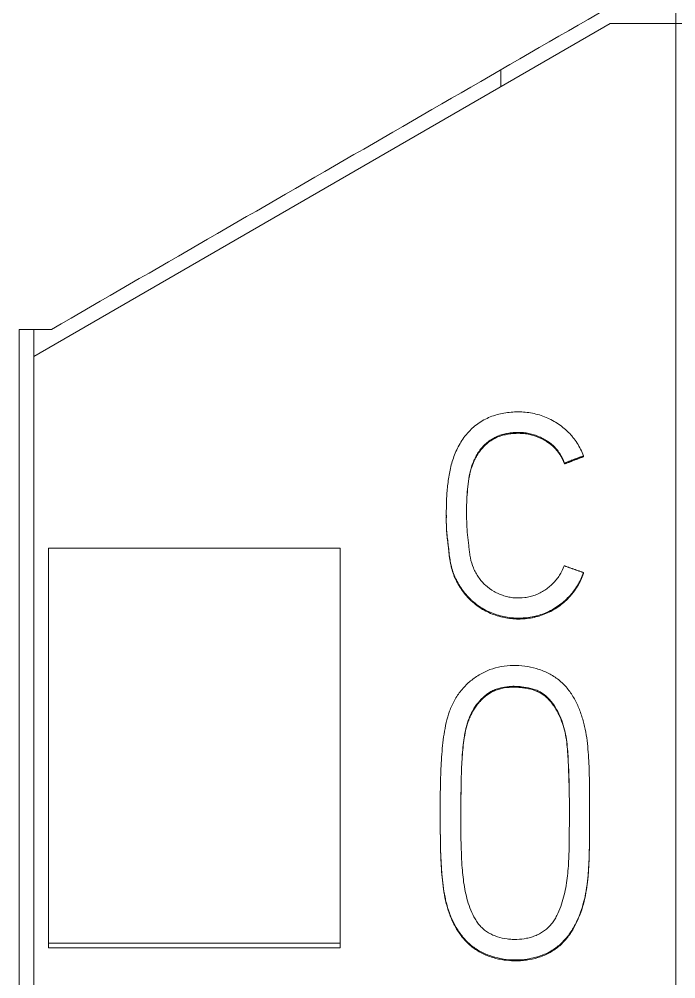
# Model space of a CAD drawing. Header units: millimetres. Extents: x 1359 to 3577, y 1336 to 3557.
# Drawn here: x 2641.47 to 2645.97, y 3034.69 to 3041.27 of the extents above; entities that cross this region are included whole.
import ezdxf

# ---------------------------------------------------------------- set-up
doc = ezdxf.new("R2010")
doc.units = ezdxf.units.MM
doc.layers.add('000-PI-Oprema', color=30, linetype='Continuous', lineweight=5)

msp = doc.modelspace()

# ---------------------------------------------------------------- linework, layer by layer
at = {"layer": '000-PI-Oprema', "color": 0, "linetype": 'ByBlock', "lineweight": 0}
for p, q in [((2645.9713, 3041.5175), (2645.9713, 3041.2368)), ((2645.9713, 3041.5175), (2645.9713, 3041.2368)), ((2641.5713, 3038.9563), (2645.5213, 3041.2368)), ((2645.9713, 3041.2368), (2645.5213, 3041.2368)), ((2645.9713, 3041.2368), (2645.9713, 2927.8187)), ((2645.9713, 3041.2368), (2645.9713, 2927.8187)), ((2646.4213, 3041.2368), (2645.9713, 3041.2368)), ((2644.7713, 3040.8038), (2644.7713, 3040.9208)), ((2641.4713, 3039.142), (2641.693, 3039.142)), ((2641.693, 3039.142), (2641.4713, 3039.142)), ((2641.5713, 3039.142), (2641.5713, 3038.9563)), ((2641.5713, 2930.1412), (2641.5713, 3038.9563)), ((2645.3389, 3038.276), (2645.3389, 3038.2698)), ((2645.2086, 3038.2263), (2645.2086, 3038.2201)), ((2644.3985, 3037.8972), (2644.3985, 3037.891)), ((2641.6713, 3034.9388), (2641.6713, 3037.6425)), ((2641.6713, 3037.6425), (2643.6713, 3037.6425)), ((2643.6713, 3034.9388), (2643.6713, 3037.6425)), ((2645.3389, 3037.4758), (2645.3389, 3037.4696)), ((2644.3565, 3035.843), (2644.3565, 3035.8368)), ((2645.3804, 3035.795), (2645.3804, 3035.8012)), ((2641.6713, 3034.9048), (2641.6713, 3034.9388)), ((2641.6713, 3034.9388), (2643.6713, 3034.9388)), ((2641.6713, 3034.9048), (2643.6713, 3034.9048)), ((2643.6713, 3034.9048), (2643.6713, 3034.9388))]:
    msp.add_line(p, q, dxfattribs=at)
msp.add_open_spline([(2645.9713, 3041.6121), (2644.5452, 3040.7888), (2643.1192, 3039.9654), (2641.693, 3039.142)], degree=3, dxfattribs=at)
for points, knots in [([(2641.4713, 2929.8557), (2641.4713, 2933.1965), (2641.4713, 2941.1615), (2641.4713, 2953.801), (2641.4713, 2969.2875), (2641.4713, 2983.5816), (2641.4713, 2997.7915), (2641.4713, 3012.3581), (2641.4713, 3026.5281), (2641.4713, 3036.0981), (2641.4713, 3039.142)], [0, 0, 0, 0, 0.091483, 0.21812, 0.346206, 0.515858, 0.610111, 0.736264, 0.916066, 1, 1, 1, 1]), ([(2645.3389, 3038.276), (2645.3271, 3038.3065), (2645.3124, 3038.3354), (2645.2861, 3038.3762), (2645.2766, 3038.3894), (2645.2612, 3038.4085), (2645.2558, 3038.4148), (2645.2449, 3038.4269), (2645.2393, 3038.4328), (2645.2104, 3038.4614), (2645.185, 3038.4815), (2645.1439, 3038.508), (2645.1296, 3038.5163), (2645.1006, 3038.5312), (2645.0857, 3038.5378), (2645.0555, 3038.5496), (2645.04, 3038.5547), (2645.0086, 3038.5633), (2644.9925, 3038.5669), (2644.944, 3038.5751), (2644.9116, 3038.5774), (2644.8628, 3038.5762), (2644.8464, 3038.5751), (2644.8138, 3038.5714), (2644.7976, 3038.569), (2644.7657, 3038.5628), (2644.7499, 3038.559), (2644.7189, 3038.5497), (2644.7036, 3038.5441), (2644.6737, 3038.531), (2644.6589, 3038.5234), (2644.6308, 3038.5067), (2644.6173, 3038.4975), (2644.5916, 3038.4779), (2644.5792, 3038.4674), (2644.5616, 3038.4505), (2644.5559, 3038.4447), (2644.5447, 3038.4327), (2644.5393, 3038.4265), (2644.5132, 3038.3948), (2644.4956, 3038.3674), (2644.473, 3038.324), (2644.4661, 3038.3091), (2644.4536, 3038.2789), (2644.448, 3038.2637), (2644.4331, 3038.2175), (2644.4256, 3038.186), (2644.4167, 3038.1383), (2644.4141, 3038.1223), (2644.4095, 3038.0901), (2644.4076, 3038.0739), (2644.4025, 3038.0255), (2644.4004, 3037.9932), (2644.3989, 3037.9449), (2644.3987, 3037.9288), (2644.3985, 3037.8966), (2644.3986, 3037.8805), (2644.3986, 3037.8483), (2644.3985, 3037.8322), (2644.3986, 3037.8), (2644.399, 3037.7839), (2644.4013, 3037.7517), (2644.403, 3037.7357), (2644.4068, 3037.7036), (2644.4089, 3037.6875), (2644.4128, 3037.6554), (2644.4145, 3037.6394), (2644.4177, 3037.6073), (2644.4195, 3037.5912), (2644.4242, 3037.5591), (2644.4271, 3037.5432), (2644.4343, 3037.5118), (2644.4387, 3037.4964), (2644.4491, 3037.466), (2644.4551, 3037.4511), (2644.4687, 3037.4218), (2644.4764, 3037.4073), (2644.493, 3037.3796), (2644.502, 3037.3662), (2644.521, 3037.3402), (2644.5311, 3037.3277), (2644.5474, 3037.3098), (2644.553, 3037.3039), (2644.5646, 3037.2925), (2644.5706, 3037.2869), (2644.5889, 3037.2707), (2644.6017, 3037.2607), (2644.6412, 3037.2328), (2644.6693, 3037.2168), (2644.7144, 3037.1976), (2644.7298, 3037.1919), (2644.7608, 3037.1822), (2644.7765, 3037.1781), (2644.8082, 3037.1714), (2644.8243, 3037.1687), (2644.8486, 3037.166), (2644.8568, 3037.1653), (2644.8731, 3037.1644), (2644.8813, 3037.1641), (2644.922, 3037.1637), (2644.9542, 3037.1665), (2644.9941, 3037.174), (2645.0021, 3037.1758), (2645.018, 3037.1796), (2645.0259, 3037.1818), (2645.0494, 3037.1888), (2645.0647, 3037.1943), (2645.1094, 3037.2131), (2645.1377, 3037.2288), (2645.178, 3037.2568), (2645.1909, 3037.2668), (2645.2155, 3037.2878), (2645.2389, 3037.3101), (2645.2598, 3037.3348), (2645.2795, 3037.3607), (2645.2887, 3037.3743), (2645.3139, 3037.4159), (2645.3279, 3037.4451), (2645.3389, 3037.4758)], [0, 0, 0, 0, 0.03125, 0.03125, 0.046875, 0.046875, 0.054687, 0.054687, 0.0625, 0.0625, 0.09375, 0.09375, 0.109375, 0.109375, 0.125, 0.125, 0.140625, 0.140625, 0.15625, 0.15625, 0.1875, 0.1875, 0.203125, 0.203125, 0.21875, 0.21875, 0.234375, 0.234375, 0.25, 0.25, 0.265625, 0.265625, 0.28125, 0.28125, 0.296875, 0.296875, 0.304687, 0.304687, 0.3125, 0.3125, 0.34375, 0.34375, 0.359375, 0.359375, 0.375, 0.375, 0.40625, 0.40625, 0.421875, 0.421875, 0.4375, 0.4375, 0.46875, 0.46875, 0.484375, 0.484375, 0.5, 0.5, 0.515625, 0.515625, 0.53125, 0.53125, 0.546875, 0.546875, 0.5625, 0.5625, 0.578125, 0.578125, 0.59375, 0.59375, 0.609375, 0.609375, 0.625, 0.625, 0.640625, 0.640625, 0.65625, 0.65625, 0.671875, 0.671875, 0.6875, 0.6875, 0.695313, 0.695313, 0.703125, 0.703125, 0.71875, 0.71875, 0.75, 0.75, 0.765625, 0.765625, 0.78125, 0.78125, 0.796875, 0.796875, 0.804688, 0.804688, 0.8125, 0.8125, 0.84375, 0.84375, 0.851563, 0.851563, 0.859375, 0.859375, 0.875, 0.875, 0.90625, 0.90625, 0.921875, 0.921875, 0.9375, 0.953125, 0.953125, 0.96875, 0.96875, 1, 1, 1, 1]), ([(2645.2058, 3037.5227), (2645.1976, 3037.4997), (2645.187, 3037.478), (2645.1678, 3037.4474), (2645.1608, 3037.4375), (2645.1456, 3037.4183), (2645.1375, 3037.4092), (2645.1119, 3037.3836), (2645.093, 3037.3684), (2645.0623, 3037.3484), (2645.0517, 3037.3423), (2645.0301, 3037.3314), (2645.019, 3037.3265), (2644.9964, 3037.3181), (2644.9848, 3037.3145), (2644.9611, 3037.3086), (2644.949, 3037.3064), (2644.9129, 3037.3017), (2644.8886, 3037.3011), (2644.8521, 3037.3043), (2644.8399, 3037.3061), (2644.8161, 3037.3109), (2644.8044, 3037.3139), (2644.7813, 3037.3211), (2644.7699, 3037.3253), (2644.7475, 3037.335), (2644.7365, 3037.3405), (2644.7049, 3037.3587), (2644.6853, 3037.3728), (2644.6584, 3037.3973), (2644.6498, 3037.4061), (2644.6339, 3037.4244), (2644.6266, 3037.434), (2644.6128, 3037.4538), (2644.6063, 3037.4641), (2644.5946, 3037.4852), (2644.5892, 3037.4963), (2644.575, 3037.5297), (2644.5682, 3037.5528), (2644.5612, 3037.5883), (2644.5594, 3037.6004), (2644.5563, 3037.6245), (2644.5551, 3037.6365), (2644.5525, 3037.6606), (2644.5511, 3037.6727), (2644.5481, 3037.6968), (2644.5464, 3037.7088), (2644.5435, 3037.7329), (2644.5424, 3037.745), (2644.5408, 3037.7692), (2644.5403, 3037.7813), (2644.5391, 3037.8056), (2644.5385, 3037.8177), (2644.5377, 3037.842), (2644.5375, 3037.8542), (2644.5372, 3037.8906), (2644.5372, 3037.9149), (2644.5382, 3037.9634), (2644.5393, 3037.9877), (2644.5426, 3038.0362), (2644.5446, 3038.0604), (2644.5504, 3038.1087), (2644.554, 3038.1327), (2644.5646, 3038.1798), (2644.5716, 3038.203), (2644.5849, 3038.237), (2644.5898, 3038.2483), (2644.6006, 3038.2701), (2644.6123, 3038.2914), (2644.6261, 3038.3113), (2644.6413, 3038.3304), (2644.6495, 3038.3396), (2644.6755, 3038.3655), (2644.6945, 3038.3806), (2644.7207, 3038.3962), (2644.726, 3038.3992), (2644.737, 3038.4047), (2644.7427, 3038.4074), (2644.7597, 3038.4145), (2644.7712, 3038.4185), (2644.7948, 3038.425), (2644.8067, 3038.4276), (2644.831, 3038.4317), (2644.8433, 3038.4333), (2644.8799, 3038.4365), (2644.9042, 3038.4368), (2644.9407, 3038.4334), (2644.9528, 3038.4316), (2644.9771, 3038.4264), (2644.9889, 3038.4231), (2645.0122, 3038.4154), (2645.0236, 3038.411), (2645.0461, 3038.4013), (2645.0571, 3038.396), (2645.0786, 3038.3841), (2645.0892, 3038.3776), (2645.1094, 3038.3636), (2645.119, 3038.356), (2645.1371, 3038.3397), (2645.1456, 3038.3308), (2645.1614, 3038.312), (2645.1688, 3038.302), (2645.1888, 3038.2712), (2645.1997, 3038.2494), (2645.2086, 3038.2263)], [0, 0, 0, 0, 0.03125, 0.03125, 0.046875, 0.046875, 0.0625, 0.0625, 0.09375, 0.09375, 0.109375, 0.109375, 0.125, 0.125, 0.140625, 0.140625, 0.15625, 0.15625, 0.1875, 0.1875, 0.203125, 0.203125, 0.21875, 0.21875, 0.234375, 0.234375, 0.25, 0.25, 0.28125, 0.28125, 0.296875, 0.296875, 0.3125, 0.3125, 0.328125, 0.328125, 0.34375, 0.34375, 0.375, 0.375, 0.390625, 0.390625, 0.40625, 0.40625, 0.421875, 0.421875, 0.4375, 0.4375, 0.453125, 0.453125, 0.46875, 0.46875, 0.484375, 0.484375, 0.5, 0.5, 0.53125, 0.53125, 0.5625, 0.5625, 0.59375, 0.59375, 0.625, 0.625, 0.65625, 0.65625, 0.671875, 0.671875, 0.6875, 0.703125, 0.703125, 0.71875, 0.71875, 0.75, 0.75, 0.757812, 0.757812, 0.765625, 0.765625, 0.78125, 0.78125, 0.796875, 0.796875, 0.8125, 0.8125, 0.84375, 0.84375, 0.859375, 0.859375, 0.875, 0.875, 0.890625, 0.890625, 0.90625, 0.90625, 0.921875, 0.921875, 0.9375, 0.9375, 0.953125, 0.953125, 0.96875, 0.96875, 1, 1, 1, 1]), ([(2645.2086, 3038.2201), (2645.1998, 3038.243), (2645.189, 3038.2647), (2645.1692, 3038.2952), (2645.162, 3038.3051), (2645.1462, 3038.3239), (2645.1378, 3038.3328), (2645.111, 3038.3572), (2645.091, 3038.371), (2645.0481, 3038.3948), (2645.0258, 3038.4045), (2644.9914, 3038.4162), (2644.9798, 3038.4195), (2644.9559, 3038.4249), (2644.9437, 3038.4268), (2644.9193, 3038.4293), (2644.9071, 3038.4299), (2644.8827, 3038.4299), (2644.8705, 3038.4294), (2644.8462, 3038.4274), (2644.834, 3038.4259), (2644.8097, 3038.422), (2644.7978, 3038.4195), (2644.7742, 3038.4133), (2644.7627, 3038.4095), (2644.7401, 3038.4002), (2644.7289, 3038.3948), (2644.6971, 3038.3763), (2644.678, 3038.3614), (2644.6518, 3038.3358), (2644.6434, 3038.3267), (2644.6281, 3038.3078), (2644.6211, 3038.2979), (2644.6081, 3038.2774), (2644.6021, 3038.2668), (2644.5911, 3038.245), (2644.5862, 3038.2338), (2644.5727, 3038.2001), (2644.5656, 3038.177), (2644.5547, 3038.13), (2644.5508, 3038.1059), (2644.545, 3038.0577), (2644.5429, 3038.0336), (2644.5395, 3037.9854), (2644.5384, 3037.9613), (2644.5374, 3037.9214), (2644.5373, 3037.9056), (2644.5373, 3037.8898)], [0, 0, 0, 0, 0.063877, 0.063877, 0.095816, 0.095816, 0.127755, 0.127755, 0.191632, 0.191632, 0.255509, 0.255509, 0.287448, 0.287448, 0.319387, 0.319387, 0.351325, 0.351325, 0.383264, 0.383264, 0.415203, 0.415203, 0.447141, 0.447141, 0.47908, 0.47908, 0.511019, 0.511019, 0.574896, 0.574896, 0.606835, 0.606835, 0.638774, 0.638774, 0.670712, 0.670712, 0.702651, 0.702651, 0.766528, 0.766528, 0.830406, 0.830406, 0.894283, 0.894283, 0.95816, 0.95816, 1, 1, 1, 1]), ([(2645.3389, 3037.4696), (2645.3279, 3037.439), (2645.314, 3037.41), (2645.2891, 3037.3687), (2645.28, 3037.3553), (2645.2653, 3037.3359), (2645.2603, 3037.3295), (2645.2498, 3037.3171), (2645.2444, 3037.311), (2645.2167, 3037.2816), (2645.1923, 3037.2607), (2645.1525, 3037.2329), (2645.1386, 3037.2241), (2645.1102, 3037.2083), (2645.0957, 3037.2012), (2645.066, 3037.1886), (2645.0509, 3037.1831), (2645.0199, 3037.1737), (2645.0041, 3037.1698), (2644.956, 3037.1605), (2644.9237, 3037.1577), (2644.8752, 3037.1579), (2644.859, 3037.1588), (2644.8264, 3037.1622), (2644.8104, 3037.1648), (2644.7629, 3037.1747), (2644.732, 3037.1841), (2644.687, 3037.203), (2644.6723, 3037.2102), (2644.6439, 3037.2259), (2644.6303, 3037.2344), (2644.6039, 3037.2528), (2644.5849, 3037.2676), (2644.567, 3037.284), (2644.5553, 3037.2953), (2644.5496, 3037.3012), (2644.5331, 3037.3192), (2644.5229, 3037.3317), (2644.5036, 3037.3576), (2644.4946, 3037.3709), (2644.4779, 3037.3985), (2644.4702, 3037.4128), (2644.4562, 3037.4422), (2644.4501, 3037.4572), (2644.4395, 3037.4875), (2644.4351, 3037.5029), (2644.4276, 3037.5342), (2644.4247, 3037.55), (2644.4199, 3037.582), (2644.4181, 3037.5981), (2644.4148, 3037.6303), (2644.4131, 3037.6463), (2644.4093, 3037.6785), (2644.4071, 3037.6946), (2644.4033, 3037.7267), (2644.4015, 3037.7428), (2644.3991, 3037.775), (2644.3987, 3037.7911), (2644.3985, 3037.8233), (2644.3986, 3037.8395), (2644.3986, 3037.8675), (2644.3985, 3037.8794), (2644.3985, 3037.8913)], [0, 0, 0, 0, 0.061089, 0.061089, 0.091634, 0.091634, 0.106906, 0.106906, 0.122178, 0.122178, 0.183268, 0.183268, 0.213812, 0.213812, 0.244357, 0.244357, 0.274901, 0.274901, 0.305446, 0.305446, 0.366535, 0.366535, 0.39708, 0.39708, 0.427625, 0.427625, 0.488714, 0.488714, 0.519258, 0.519258, 0.549803, 0.549803, 0.580348, 0.59562, 0.59562, 0.610892, 0.610892, 0.641437, 0.641437, 0.671981, 0.671981, 0.702526, 0.702526, 0.733071, 0.733071, 0.763615, 0.763615, 0.79416, 0.79416, 0.824704, 0.824704, 0.855249, 0.855249, 0.885794, 0.885794, 0.916338, 0.916338, 0.946883, 0.946883, 0.977428, 0.977428, 1, 1, 1, 1]), ([(2644.6976, 3036.8111), (2644.7231, 3036.8206), (2644.7491, 3036.8276), (2644.8019, 3036.8371), (2644.8287, 3036.8397), (2644.8831, 3036.8405), (2644.9101, 3036.8388), (2644.9633, 3036.8314), (2644.9897, 3036.8258), (2645.0418, 3036.8105), (2645.0671, 3036.8011), (2645.1035, 3036.7837), (2645.1153, 3036.7774), (2645.1385, 3036.7635), (2645.1498, 3036.7559), (2645.1822, 3036.7314), (2645.2016, 3036.713), (2645.2279, 3036.6827), (2645.2362, 3036.6722), (2645.252, 3036.6503), (2645.2594, 3036.639), (2645.2803, 3036.6046), (2645.2924, 3036.5808), (2645.3135, 3036.5318), (2645.3227, 3036.5067), (2645.3344, 3036.4682), (2645.338, 3036.4552), (2645.3446, 3036.4293), (2645.3534, 3036.3903), (2645.3682, 3036.299), (2645.3733, 3036.2201), (2645.3779, 3036.1147), (2645.3791, 3036.0619), (2645.3803, 3035.9563), (2645.3804, 3035.9034), (2645.3805, 3035.7977), (2645.3805, 3035.692), (2645.379, 3035.5864), (2645.3757, 3035.4809), (2645.3732, 3035.4282), (2645.3621, 3035.3232), (2645.3535, 3035.2709), (2645.3362, 3035.206), (2645.3325, 3035.193), (2645.3243, 3035.1673), (2645.3199, 3035.1546), (2645.3058, 3035.1168), (2645.2951, 3035.0922), (2645.2766, 3035.0563), (2645.27, 3035.0444), (2645.256, 3035.0213), (2645.2486, 3035.0101), (2645.2252, 3034.9774), (2645.2079, 3034.9571), (2645.1788, 3034.9293), (2645.1686, 3034.9206), (2645.1469, 3034.904), (2645.1357, 3034.8963), (2645.1011, 3034.8752), (2645.0769, 3034.8635), (2645.0388, 3034.8493), (2645.0258, 3034.845), (2644.9996, 3034.8378), (2644.9864, 3034.8347), (2644.9466, 3034.8271), (2644.9198, 3034.8242), (2644.8658, 3034.8222), (2644.8383, 3034.8232), (2644.7846, 3034.8292), (2644.7581, 3034.8341), (2644.7191, 3034.8447), (2644.7062, 3034.8487), (2644.6806, 3034.858), (2644.6679, 3034.8632), (2644.6311, 3034.8803), (2644.6078, 3034.8939), (2644.575, 3034.9178), (2644.5644, 3034.9264), (2644.5443, 3034.9447), (2644.5347, 3034.9543), (2644.5075, 3034.9842), (2644.4912, 3035.0058), (2644.4693, 3035.0401), (2644.4624, 3035.0518), (2644.4496, 3035.0756), (2644.4437, 3035.0876), (2644.4271, 3035.1242), (2644.4177, 3035.1493), (2644.4057, 3035.1878), (2644.4021, 3035.2008), (2644.3954, 3035.227), (2644.3924, 3035.2402), (2644.3842, 3035.2797), (2644.3799, 3035.3061), (2644.362, 3035.4385), (2644.3594, 3035.5451), (2644.3572, 3035.7051), (2644.3567, 3035.7584), (2644.3564, 3035.8652), (2644.3566, 3035.9186), (2644.358, 3036.0252), (2644.3592, 3036.0785), (2644.3639, 3036.1848), (2644.3676, 3036.2379), (2644.3785, 3036.3436), (2644.3856, 3036.3962), (2644.4039, 3036.4745), (2644.4113, 3036.5005), (2644.4252, 3036.5391), (2644.4303, 3036.5519), (2644.4414, 3036.5767), (2644.4475, 3036.5889), (2644.4672, 3036.6245), (2644.4824, 3036.6471), (2644.5085, 3036.6791), (2644.5177, 3036.6893), (2644.5367, 3036.7089), (2644.5466, 3036.7183), (2644.5774, 3036.745), (2644.5995, 3036.7611), (2644.635, 3036.7824), (2644.6472, 3036.7889), (2644.6658, 3036.7979), (2644.6752, 3036.8022), (2644.6847, 3036.8061), (2644.6911, 3036.8087), (2644.6944, 3036.81), (2644.6976, 3036.8111)], [0, 0, 0, 0, 0.015625, 0.015625, 0.03125, 0.03125, 0.046875, 0.046875, 0.0625, 0.0625, 0.078125, 0.078125, 0.085938, 0.085938, 0.09375, 0.09375, 0.109375, 0.109375, 0.117188, 0.117188, 0.125, 0.125, 0.140625, 0.140625, 0.15625, 0.15625, 0.164063, 0.164063, 0.171875, 0.1875, 0.21875, 0.21875, 0.25, 0.25, 0.28125, 0.28125, 0.3125, 0.34375, 0.34375, 0.375, 0.375, 0.40625, 0.40625, 0.414063, 0.414063, 0.421875, 0.421875, 0.4375, 0.4375, 0.445313, 0.445313, 0.453125, 0.453125, 0.46875, 0.46875, 0.476563, 0.476563, 0.484375, 0.484375, 0.5, 0.5, 0.507813, 0.507813, 0.515625, 0.515625, 0.53125, 0.53125, 0.546875, 0.546875, 0.5625, 0.5625, 0.570313, 0.570313, 0.578125, 0.578125, 0.59375, 0.59375, 0.601563, 0.601563, 0.609375, 0.609375, 0.625, 0.625, 0.632813, 0.632813, 0.640625, 0.640625, 0.65625, 0.65625, 0.664063, 0.664063, 0.671875, 0.671875, 0.6875, 0.6875, 0.75, 0.75, 0.78125, 0.78125, 0.8125, 0.8125, 0.84375, 0.84375, 0.875, 0.875, 0.90625, 0.90625, 0.921875, 0.921875, 0.929688, 0.929688, 0.9375, 0.9375, 0.953125, 0.953125, 0.960938, 0.960938, 0.96875, 0.96875, 0.984375, 0.984375, 0.992188, 0.992188, 0.996094, 0.998047, 0.998047, 1, 1, 1, 1]), ([(2645.0406, 3036.6588), (2645.0605, 3036.6479), (2645.0782, 3036.6343), (2645.1101, 3036.6032), (2645.1245, 3036.5855), (2645.1496, 3036.5486), (2645.1605, 3036.5292), (2645.1797, 3036.489), (2645.1881, 3036.4681), (2645.2093, 3036.4046), (2645.2181, 3036.3613), (2645.2267, 3036.2953), (2645.2287, 3036.2731), (2645.232, 3036.2287), (2645.2331, 3036.2064), (2645.2384, 3036.0952), (2645.241, 3036.0062), (2645.2425, 3035.8282), (2645.2416, 3035.7391), (2645.2401, 3035.6055), (2645.2392, 3035.5387), (2645.2354, 3035.4719), (2645.2319, 3035.4275), (2645.2297, 3035.4053), (2645.2213, 3035.3391), (2645.2133, 3035.2955), (2645.1967, 3035.231), (2645.1903, 3035.2097), (2645.1752, 3035.1675), (2645.1665, 3035.1469), (2645.151, 3035.1172), (2645.1455, 3035.1075), (2645.1334, 3035.0886), (2645.1269, 3035.0794), (2645.106, 3035.0531), (2645.0901, 3035.0374), (2645.063, 3035.0172), (2645.0534, 3035.0111), (2645.0339, 3035.0002), (2645.0238, 3034.9953), (2645.0032, 3034.9866), (2644.9925, 3034.9828), (2644.9709, 3034.9763), (2644.96, 3034.9736), (2644.9272, 3034.9669), (2644.905, 3034.9644), (2644.8713, 3034.9633), (2644.86, 3034.9634), (2644.8375, 3034.9645), (2644.8264, 3034.9655), (2644.7932, 3034.9699), (2644.7713, 3034.9745), (2644.7392, 3034.9848), (2644.7286, 3034.9888), (2644.708, 3034.9979), (2644.6881, 3035.0081), (2644.6695, 3035.0206), (2644.6516, 3035.0345), (2644.6433, 3035.0421), (2644.6278, 3035.0581), (2644.6206, 3035.0667), (2644.6073, 3035.0846), (2644.601, 3035.094), (2644.5838, 3035.1229), (2644.5743, 3035.143), (2644.5577, 3035.1842), (2644.5507, 3035.2053), (2644.5383, 3035.2483), (2644.533, 3035.2699), (2644.524, 3035.3132), (2644.513, 3035.3783), (2644.5075, 3035.4437), (2644.4994, 3035.5749), (2644.4982, 3035.6627), (2644.4981, 3035.7945), (2644.4984, 3035.8384), (2644.4988, 3035.9263), (2644.499, 3035.9702), (2644.5003, 3036.0581), (2644.5013, 3036.102), (2644.5053, 3036.1898), (2644.5082, 3036.2337), (2644.5167, 3036.3212), (2644.5224, 3036.3648), (2644.5352, 3036.4183), (2644.5381, 3036.429), (2644.5444, 3036.4501), (2644.5479, 3036.4604), (2644.5594, 3036.4912), (2644.5685, 3036.511), (2644.5901, 3036.5493), (2644.6026, 3036.5678), (2644.6303, 3036.6019), (2644.6456, 3036.6177), (2644.6712, 3036.639), (2644.6801, 3036.6457), (2644.6986, 3036.6578), (2644.7082, 3036.6633), (2644.728, 3036.6729), (2644.7383, 3036.677), (2644.7595, 3036.6841), (2644.7702, 3036.687), (2644.8026, 3036.6939), (2644.8245, 3036.6962), (2644.8578, 3036.6971), (2644.869, 3036.697), (2644.8911, 3036.696), (2644.9021, 3036.6952), (2644.9351, 3036.6918), (2644.9569, 3036.6884), (2644.9891, 3036.6801), (2644.9998, 3036.6767), (2645.0154, 3036.6708), (2645.0231, 3036.6676), (2645.0307, 3036.664), (2645.0357, 3036.6615), (2645.0381, 3036.6602), (2645.0406, 3036.6588)], [0, 0, 0, 0, 0.015625, 0.015625, 0.03125, 0.03125, 0.046875, 0.046875, 0.0625, 0.0625, 0.09375, 0.09375, 0.109375, 0.109375, 0.125, 0.125, 0.1875, 0.1875, 0.25, 0.25, 0.28125, 0.296875, 0.296875, 0.3125, 0.3125, 0.34375, 0.34375, 0.359375, 0.359375, 0.375, 0.375, 0.382813, 0.382813, 0.390625, 0.390625, 0.40625, 0.40625, 0.414063, 0.414063, 0.421875, 0.421875, 0.429688, 0.429688, 0.4375, 0.4375, 0.453125, 0.453125, 0.460938, 0.460938, 0.46875, 0.46875, 0.484375, 0.484375, 0.492188, 0.492188, 0.5, 0.507813, 0.507813, 0.515625, 0.515625, 0.523438, 0.523438, 0.53125, 0.53125, 0.546875, 0.546875, 0.5625, 0.5625, 0.578125, 0.578125, 0.59375, 0.625, 0.625, 0.6875, 0.6875, 0.71875, 0.71875, 0.75, 0.75, 0.78125, 0.78125, 0.8125, 0.8125, 0.84375, 0.84375, 0.851562, 0.851562, 0.859375, 0.859375, 0.875, 0.875, 0.890625, 0.890625, 0.90625, 0.90625, 0.914062, 0.914062, 0.921875, 0.921875, 0.929687, 0.929687, 0.9375, 0.9375, 0.953125, 0.953125, 0.960937, 0.960937, 0.96875, 0.96875, 0.984375, 0.984375, 0.992187, 0.992187, 0.996094, 0.998047, 0.998047, 1, 1, 1, 1]), ([(2645.0406, 3036.6527), (2645.0207, 3036.6636), (2644.9998, 3036.6711), (2644.9675, 3036.6795), (2644.9566, 3036.6817), (2644.9346, 3036.6854), (2644.9234, 3036.6869), (2644.8899, 3036.6902), (2644.8677, 3036.6913), (2644.8233, 3036.6899), (2644.8012, 3036.6875), (2644.7681, 3036.6803), (2644.7572, 3036.6773), (2644.736, 3036.67), (2644.7257, 3036.6657), (2644.7057, 3036.6557), (2644.696, 3036.65), (2644.6772, 3036.6374), (2644.6683, 3036.6305), (2644.6512, 3036.616), (2644.6431, 3036.6083), (2644.6276, 3036.592), (2644.6202, 3036.5835), (2644.5993, 3036.557), (2644.5871, 3036.5384), (2644.5712, 3036.5091), (2644.5662, 3036.4991), (2644.5572, 3036.4787), (2644.553, 3036.4682), (2644.5417, 3036.4365), (2644.5357, 3036.4151), (2644.5211, 3036.3504), (2644.5157, 3036.3065), (2644.5075, 3036.2184), (2644.5047, 3036.174), (2644.501, 3036.0854), (2644.5, 3036.0411), (2644.4989, 3035.9525), (2644.4988, 3035.9082), (2644.4984, 3035.8251), (2644.4982, 3035.7864), (2644.4982, 3035.7476)], [0, 0, 0, 0, 0.050638, 0.050638, 0.075957, 0.075957, 0.101276, 0.101276, 0.151914, 0.151914, 0.202552, 0.202552, 0.227871, 0.227871, 0.25319, 0.25319, 0.278509, 0.278509, 0.303828, 0.303828, 0.329147, 0.329147, 0.354466, 0.354466, 0.405104, 0.405104, 0.430423, 0.430423, 0.455742, 0.455742, 0.50638, 0.50638, 0.607656, 0.607656, 0.708933, 0.708933, 0.810209, 0.810209, 0.911485, 0.911485, 1, 1, 1, 1]), ([(2645.242, 3035.8431), (2645.242, 3035.8682), (2645.2419, 3035.8934), (2645.2408, 3036.0067), (2645.2382, 3036.095), (2645.2318, 3036.2272), (2645.2292, 3036.2712), (2645.2175, 3036.3589), (2645.2083, 3036.4018), (2645.1873, 3036.4638), (2645.1792, 3036.4841), (2645.1648, 3036.514), (2645.1596, 3036.5239), (2645.1486, 3036.5432), (2645.1369, 3036.562), (2645.1236, 3036.5797), (2645.1095, 3036.5967), (2645.102, 3036.605), (2645.0859, 3036.6205), (2645.0775, 3036.6278), (2645.0642, 3036.6378), (2645.0597, 3036.641), (2645.0503, 3036.6471), (2645.0456, 3036.6499), (2645.0406, 3036.6527)], [0, 0, 0, 0, 0.086827, 0.086827, 0.391218, 0.391218, 0.543414, 0.543414, 0.695609, 0.695609, 0.771707, 0.771707, 0.809756, 0.809756, 0.847805, 0.885853, 0.885853, 0.923902, 0.923902, 0.961951, 0.961951, 0.980976, 0.980976, 1, 1, 1, 1]), ([(2644.3565, 3035.8368), (2644.3565, 3035.7741), (2644.357, 3035.7114), (2644.3586, 3035.5952), (2644.3596, 3035.5418), (2644.3647, 3035.435), (2644.3689, 3035.3816), (2644.3831, 3035.2752), (2644.3932, 3035.2227), (2644.4129, 3035.1585), (2644.4172, 3035.1458), (2644.4266, 3035.1206), (2644.4316, 3035.1082), (2644.4479, 3035.0717), (2644.4604, 3035.0482), (2644.4817, 3035.0144), (2644.4892, 3035.0034), (2644.5053, 3034.9818), (2644.5138, 3034.9713), (2644.5408, 3034.9411), (2644.5603, 3034.9229), (2644.5925, 3034.8987), (2644.6037, 3034.8912), (2644.6269, 3034.8771), (2644.6389, 3034.8707), (2644.6753, 3034.8533), (2644.7005, 3034.8439), (2644.7395, 3034.8328), (2644.7528, 3034.8297), (2644.7793, 3034.8244), (2644.7926, 3034.8223), (2644.8327, 3034.8174), (2644.8596, 3034.8161), (2644.9002, 3034.8171), (2644.9138, 3034.818), (2644.9406, 3034.8207), (2644.9539, 3034.8225), (2644.9934, 3034.8296), (2645.0193, 3034.8363), (2645.0574, 3034.8498), (2645.07, 3034.855), (2645.0946, 3034.8664), (2645.1065, 3034.8726), (2645.1413, 3034.8931), (2645.163, 3034.9089), (2645.193, 3034.9364), (2645.2025, 3034.9461), (2645.2204, 3034.9663), (2645.2372, 3034.9872), (2645.2523, 3035.0095), (2645.2666, 3035.0324), (2645.2733, 3035.0442), (2645.2922, 3035.0799), (2645.3031, 3035.1043), (2645.3223, 3035.154), (2645.3305, 3035.1794), (2645.3448, 3035.2311), (2645.3507, 3035.2574), (2645.3603, 3035.3102), (2645.3641, 3035.3366), (2645.3728, 3035.416), (2645.3754, 3035.4691), (2645.3789, 3035.5755), (2645.3797, 3035.6287), (2645.3804, 3035.7196), (2645.3804, 3035.7573), (2645.3804, 3035.795)], [0, 0, 0, 0, 0.073866, 0.073866, 0.136839, 0.136839, 0.199811, 0.199811, 0.262783, 0.262783, 0.278526, 0.278526, 0.29427, 0.29427, 0.325756, 0.325756, 0.341499, 0.341499, 0.357242, 0.357242, 0.388728, 0.388728, 0.404471, 0.404471, 0.420214, 0.420214, 0.4517, 0.4517, 0.467443, 0.467443, 0.483186, 0.483186, 0.514673, 0.514673, 0.530416, 0.530416, 0.546159, 0.546159, 0.577645, 0.577645, 0.593388, 0.593388, 0.609131, 0.609131, 0.640617, 0.640617, 0.65636, 0.65636, 0.672103, 0.687846, 0.687846, 0.703589, 0.703589, 0.735076, 0.735076, 0.766562, 0.766562, 0.798048, 0.798048, 0.829534, 0.829534, 0.892506, 0.892506, 0.955479, 0.955479, 1, 1, 1, 1])]:
    msp.add_open_spline(points, degree=3, knots=knots, dxfattribs=at)
for points, weights in [([(2645.2086, 3038.2263), (2645.2737, 3038.2512), (2645.3389, 3038.276)], [0.49999959943, 0.50000040057, 0.49999959943]), ([(2645.3389, 3038.2698), (2645.2737, 3038.245), (2645.2086, 3038.2201)], [0.499999874765, 0.500000125235, 0.499999874765]), ([(2645.3389, 3037.4758), (2645.2724, 3037.4993), (2645.2058, 3037.5227)], [0.500000131232, 0.499999868768, 0.500000131232])]:
    msp.add_rational_spline(points, weights, degree=2, dxfattribs=at)

doc.saveas('drawing.dxf')
